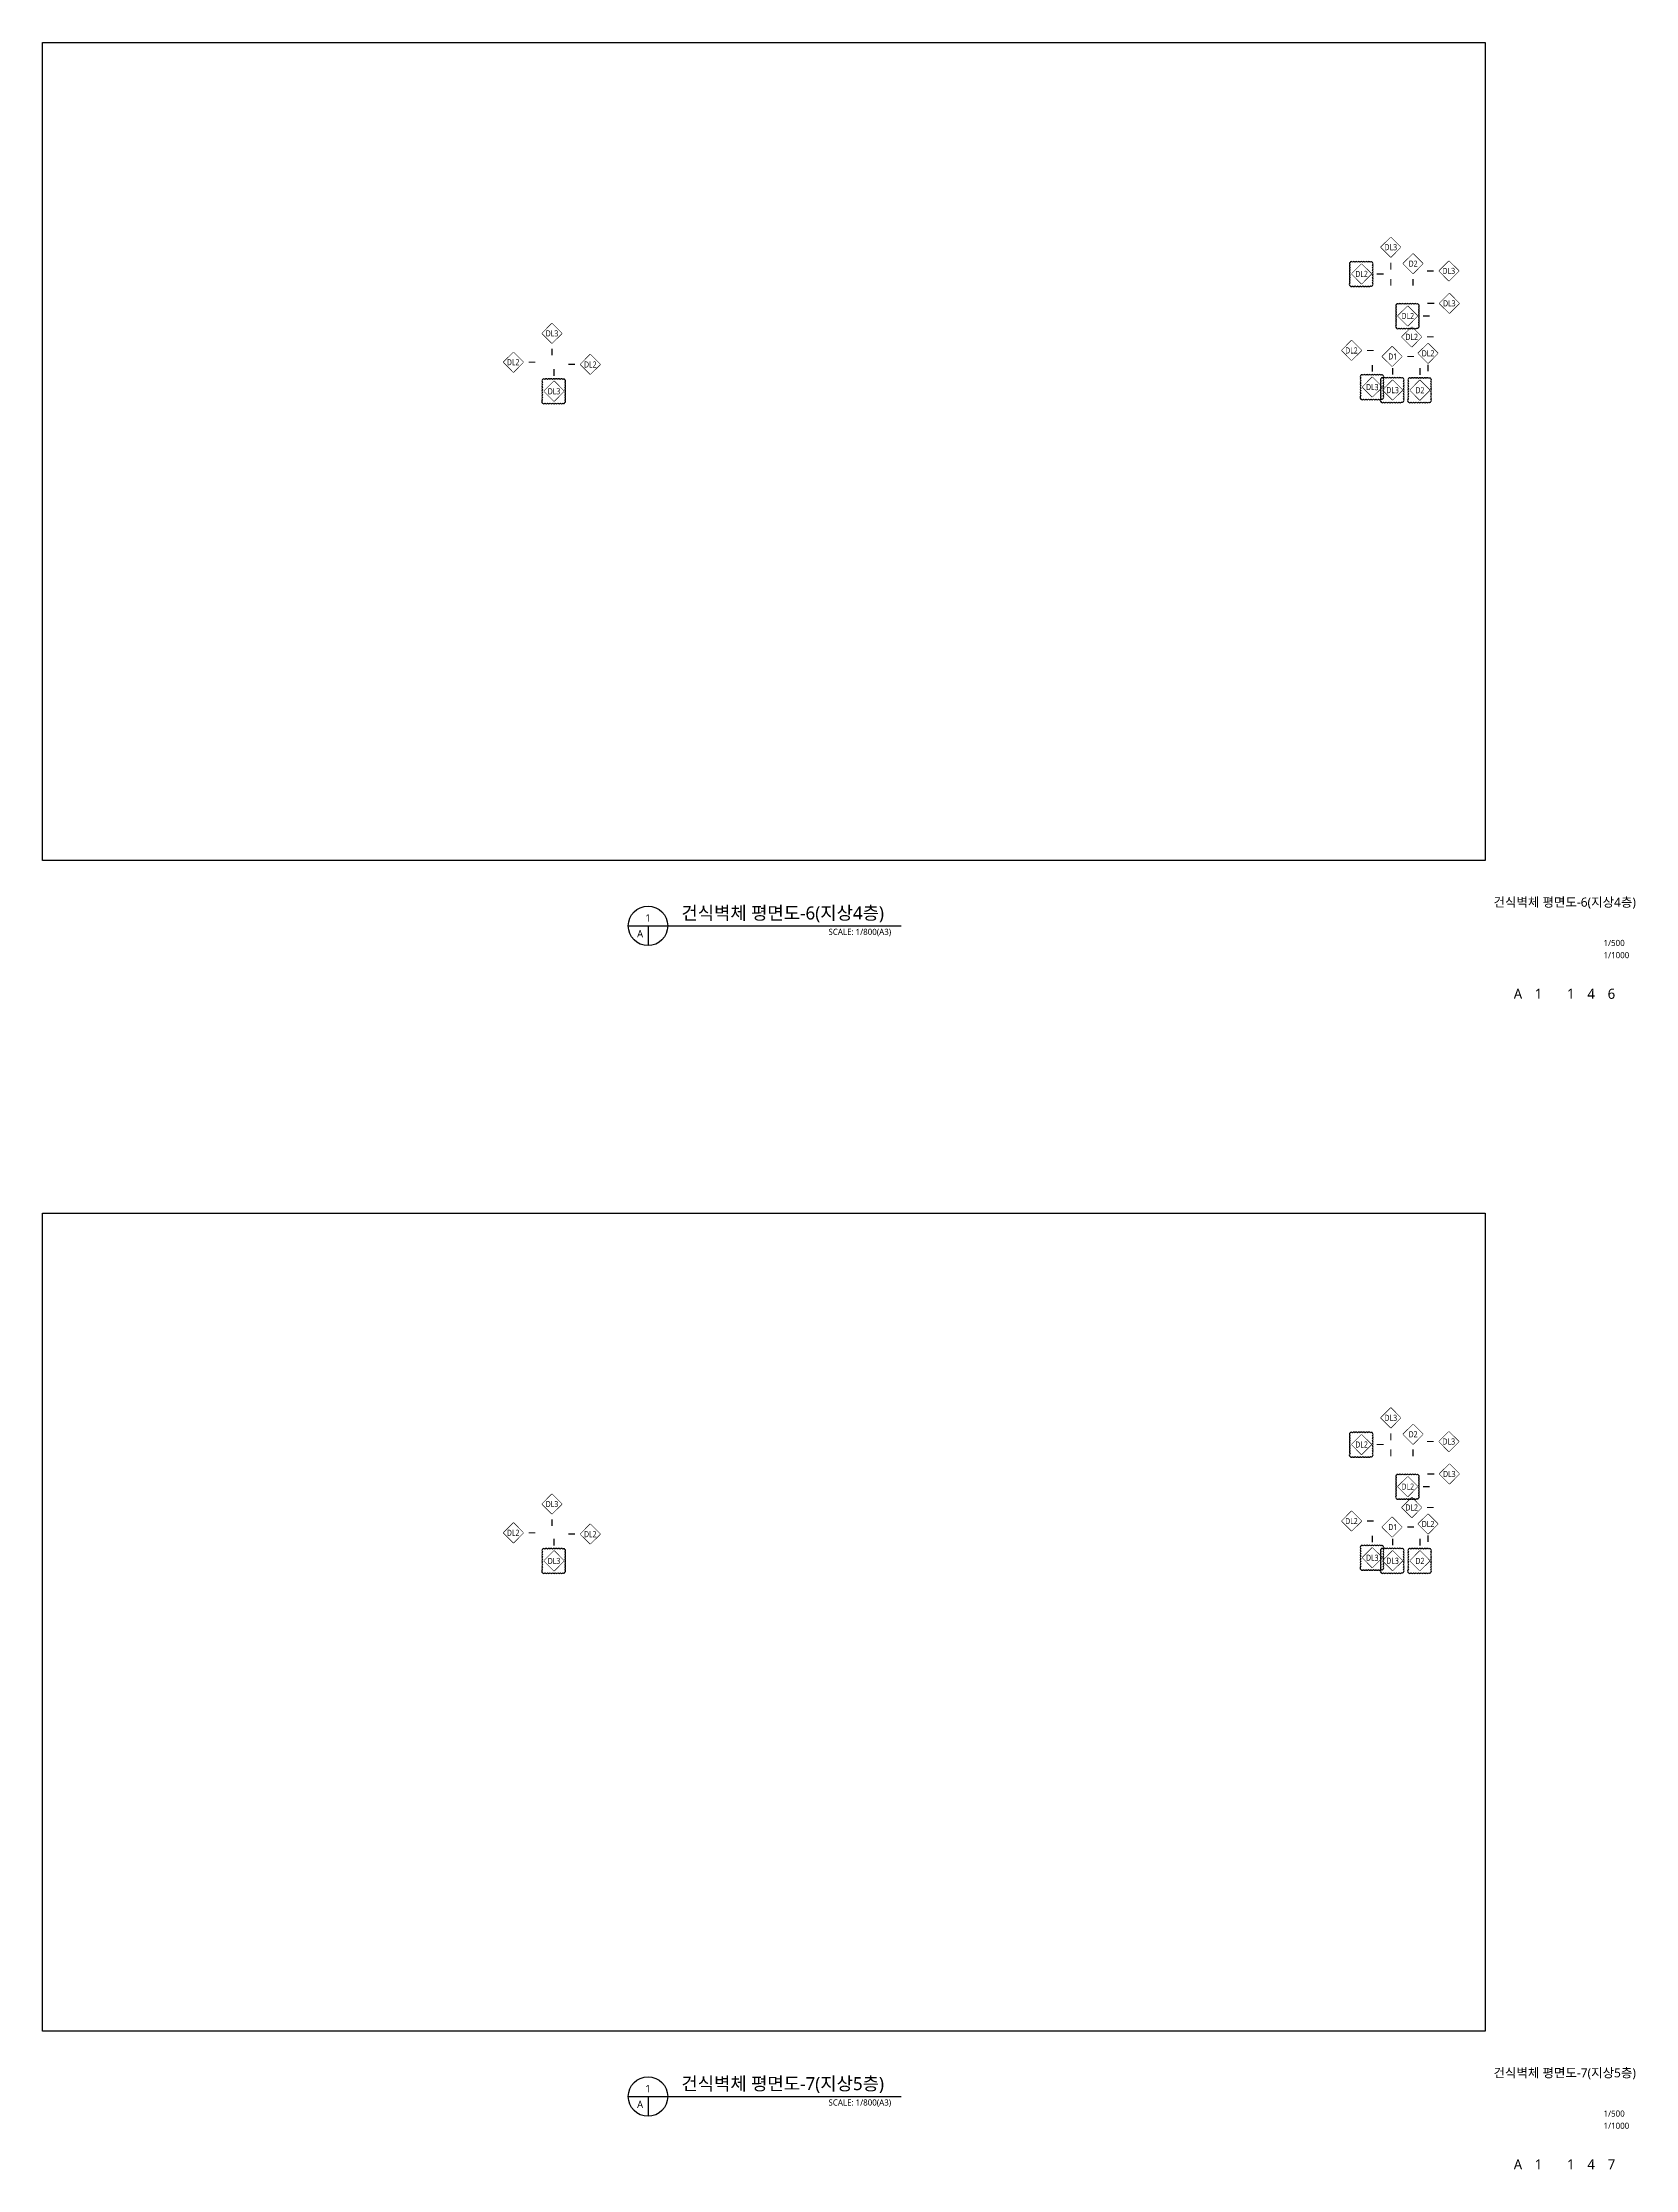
# Model space of a CAD drawing. Header units: millimetres. Extents: x 8000 to 321558, y 7472 to 1578084.
# Drawn here: x 8000 to 321558, y 7472 to 426084 of the extents above; entities that cross this region are included whole.
import ezdxf
from ezdxf.enums import TextEntityAlignment as Align

# ---------------------------------------------------------------- set-up
doc = ezdxf.new("R2010")
doc.units = ezdxf.units.MM
doc.header["$LTSCALE"] = 1000
doc.header["$MEASUREMENT"] = 0
doc.layers.get('Defpoints').update_dxf_attribs({"color": 161, "linetype": 'CONTINUOUS'})
doc.layers.add('A-WAL-TAG', color=7, linetype='CONTINUOUS', lineweight=0)
for name, color, linetype in [('SYM', 7, 'CONTINUOUS'), ('TEXT', 3, 'CONTINUOUS'), ('TEXT-TITLE', 6, 'CONTINUOUS'), ('TEXT-기입', 6, 'CONTINUOUS')]:
    doc.layers.add(name, color=color, linetype=linetype)
doc.layers.add('수정20221020', color=161, linetype='CONTINUOUS', plot=False)
doc.styles.add('kcc건식벽체부호', font='malgun_0.ttf')
doc.styles.add('나눔바른고딕', font='NanumBarunGothic.ttf')

# ---------------------------------------------------------------- blocks, each defined once
blk = doc.blocks.new('케이씨씨부호')
at = {"layer": 'A-WAL-TAG'}
blk.add_lwpolyline([(9958, 15966), (10605, 16612), (11251, 15966), (10605, 15319), (9958, 15966)], dxfattribs=at)
blk.add_wipeout([(10605, 16612), (9958, 15966), (10605, 15319), (11251, 15966)]).dxf.layer = 'A-WAL-TAG'
at = {"layer": 'A-WAL-TAG', "color": 2, "style": 'kcc건식벽체부호', "width": 0.7}
blk.add_attdef('벽체종류', text='', height=400, dxfattribs=at).set_placement((10605, 15966), align=Align.MIDDLE_CENTER)

msp = doc.modelspace()

# ---------------------------------------------------------------- linework, layer by layer
at = {"layer": 'A-WAL-TAG'}
for points in [[(273399, 381404, 0, 0, 0), (273399, 379574, 240, 240, 0), (273399, 378224, 240, 240, 0)], [(269580, 380545, 0, 0, 0), (270630, 380545, 240, 240, 0), (271980, 380545, 240, 240, 0)], [(277788, 380624, 0, 0, 0), (277788, 379574, 240, 240, 0), (277788, 378224, 240, 240, 0)], [(283005, 374754, 0, 0, 0), (281955, 374754, 240, 240, 0), (280605, 374754, 240, 240, 0)], [(108280, 366904, 0, 0, 0), (108280, 365854, 240, 240, 0), (108280, 364504, 240, 240, 0)], [(267630, 365479, 0, 0, 0), (268680, 365479, 240, 240, 0), (270030, 365479, 240, 240, 0)], [(102623, 363171, 0, 0, 0), (103673, 363171, 240, 240, 0), (105023, 363171, 240, 240, 0)], [(108680, 359409, 0, 0, 0), (108680, 360459, 240, 240, 0), (108680, 361809, 240, 240, 0)], [(113880, 362734, 0, 0, 0), (112830, 362734, 240, 240, 0), (111480, 362734, 240, 240, 0)], [(273743, 359633, 0, 0, 0), (273743, 360683, 240, 240, 0), (273743, 362033, 240, 240, 0)], [(280730, 362976, 0, 0, 0), (280730, 362703, 240, 240, 0), (280730, 361353, 240, 240, 0)], [(273399, 151004, 0, 0, 0), (273399, 149174, 240, 240, 0), (273399, 147824, 240, 240, 0)], [(269580, 150145, 0, 0, 0), (270630, 150145, 240, 240, 0), (271980, 150145, 240, 240, 0)], [(277788, 150224, 0, 0, 0), (277788, 149174, 240, 240, 0), (277788, 147824, 240, 240, 0)], [(283005, 144354, 0, 0, 0), (281955, 144354, 240, 240, 0), (280605, 144354, 240, 240, 0)], [(108280, 136504, 0, 0, 0), (108280, 135454, 240, 240, 0), (108280, 134104, 240, 240, 0)], [(267630, 135079, 0, 0, 0), (268680, 135079, 240, 240, 0), (270030, 135079, 240, 240, 0)], [(102623, 132771, 0, 0, 0), (103673, 132771, 240, 240, 0), (105023, 132771, 240, 240, 0)], [(108680, 129199, 0, 0, 0), (108680, 130249, 240, 240, 0), (108680, 131599, 240, 240, 0)], [(113880, 132524, 0, 0, 0), (112830, 132524, 240, 240, 0), (111480, 132524, 240, 240, 0)], [(273743, 129233, 0, 0, 0), (273743, 130283, 240, 240, 0), (273743, 131633, 240, 240, 0)], [(280730, 132576, 0, 0, 0), (280730, 132303, 240, 240, 0), (280730, 130953, 240, 240, 0)]]:
    msp.add_lwpolyline(points, format="xyseb", dxfattribs=at)
at = {"layer": 'Defpoints', "ltscale": 10000}
for points in [[(8000, 426084), (292000, 426084), (292000, 265116), (8000, 265116)], [(8000, 195684), (292000, 195684), (292000, 34716), (8000, 34716)]]:
    msp.add_lwpolyline(points, close=True, dxfattribs=at)
at = {"layer": 'SYM'}
for p, q in [((123303, 252224), (176984, 252224)), ((127182, 252224), (127182, 248346)), ((123303, 21824), (176984, 21824)), ((127182, 21824), (127182, 17946))]:
    msp.add_line(p, q, dxfattribs=at)
for centre in [(127182, 252224), (127182, 21824)]:
    msp.add_circle(centre, 3879, dxfattribs=at)

# ---------------------------------------------------------------- texts
at = {"layer": 'TEXT', "style": '나눔바른고딕'}
for s, p in [('건식벽체 평면도-6(지상4층)', (133759, 253487)), ('건식벽체 평면도-7(지상5층)', (133759, 23087))]:
    msp.add_text(s, height=2560, dxfattribs=at).set_placement(p)
for s, p in [('A', (125630, 250673)), ('1', (127182, 253776)), ('A', (125630, 20273)), ('1', (127182, 23376))]:
    msp.add_text(s, height=1440, dxfattribs=at).set_placement(p, align=Align.MIDDLE)
for p in [(175050, 251655), (175050, 21255)]:
    msp.add_text('SCALE: 1/800(A3)', height=1200, dxfattribs=at).set_placement(p, align=Align.TOP_RIGHT)
at = {"layer": 'TEXT-TITLE', "style": '나눔바른고딕'}
for s, p in [('건식벽체 평면도-6(지상4층)', (307631, 255996)), ('건식벽체 평면도-7(지상5층)', (307631, 25596))]:
    msp.add_text(s, height=1800, dxfattribs=at).set_placement(p, align=Align.CENTER)
at = {"layer": 'TEXT-기입', "style": '나눔바른고딕'}
for s, p in [('1/500', (315281, 247912)), ('1/1000', (315281, 245512)), ('1/500', (315281, 17512)), ('1/1000', (315281, 15112))]:
    msp.add_text(s, height=1200, dxfattribs=at).set_placement(p, align=Align.BOTTOM_LEFT)
for s, p in [('A', (298431, 238872)), ('1', (302481, 238872)), ('1', (308831, 238872)), ('4', (312831, 238872)), ('6', (316831, 238872)), ('A', (298431, 8472)), ('1', (302481, 8472)), ('1', (308831, 8472)), ('4', (312831, 8472)), ('7', (316831, 8472))]:
    msp.add_text(s, height=2000, dxfattribs=at).set_placement(p, align=Align.MIDDLE_CENTER)

# ---------------------------------------------------------------- next in the draw order: block references
at = {"layer": 'A-WAL-TAG', "xscale": 3, "yscale": 3, "zscale": 3}
for p, values in [((245974, 334667), {'벽체종류': 'D2'}), ((248916, 317019), {'벽체종류': 'DL2'}), ((245974, 104267), {'벽체종류': 'D2'}), ((248916, 86619), {'벽체종류': 'DL2'})]:
    msp.add_blockref('케이씨씨부호', p, dxfattribs=at).add_auto_attribs(values)
at = {"layer": 'A-WAL-TAG'}
ref = msp.add_blockref('케이씨씨부호', (316759, 326857), dxfattribs=dict(at, xscale=-3, yscale=3, zscale=3))
ref.add_attrib('벽체종류', 'DL3', dxfattribs={"color": 2, "height": 1200, "style": 'kcc건식벽체부호', "width": 0.7}).set_placement((284918, 374754), align=Align.MIDDLE_CENTER)
ref = msp.add_blockref('케이씨씨부호', (76466, 416740), dxfattribs=dict(at, xscale=-3, yscale=3, zscale=3, rotation=180))
ref.add_attrib('벽체종류', 'DL3', dxfattribs={"color": 2, "height": 1200, "style": 'kcc건식벽체부호', "width": 0.7}).set_placement((108280, 368844), align=Align.MIDDLE_CENTER)
ref = msp.add_blockref('케이씨씨부호', (132497, 315275), dxfattribs=dict(at, xscale=-3, yscale=3, zscale=3))
ref.add_attrib('벽체종류', 'DL2', dxfattribs={"color": 2, "height": 1200, "style": 'kcc건식벽체부호', "width": 0.7}).set_placement((100647, 363171), align=Align.MIDDLE_CENTER)
ref = msp.add_blockref('케이씨씨부호', (84006, 410630), dxfattribs=dict(at, xscale=-3, yscale=3, zscale=3, rotation=180))
ref.add_attrib('벽체종류', 'DL2', dxfattribs={"color": 2, "height": 1200, "style": 'kcc건식벽체부호', "width": 0.7}).set_placement((115820, 362714), align=Align.MIDDLE_CENTER)
ref = msp.add_blockref('케이씨씨부호', (297505, 317582), dxfattribs=dict(at, xscale=-3, yscale=3, zscale=3))
ref.add_attrib('벽체종류', 'DL2', dxfattribs={"color": 2, "height": 1200, "style": 'kcc건식벽체부호', "width": 0.7}).set_placement((265654, 365479), align=Align.MIDDLE_CENTER)
ref = msp.add_blockref('케이씨씨부호', (76866, 405366), dxfattribs=dict(at, xscale=-3, yscale=3, zscale=3, rotation=180))
ref.add_attrib('벽체종류', 'DL3', dxfattribs={"color": 2, "height": 1200, "style": 'kcc건식벽체부호', "width": 0.7}).set_placement((108680, 357449), align=Align.MIDDLE_CENTER)
ref = msp.add_blockref('케이씨씨부호', (241929, 405590), dxfattribs=dict(at, xscale=-3, yscale=3, zscale=3, rotation=180))
ref.add_attrib('벽체종류', 'DL3', dxfattribs={"color": 2, "height": 1200, "style": 'kcc건식벽체부호', "width": 0.7}).set_placement((273743, 357673), align=Align.MIDDLE_CENTER)
ref = msp.add_blockref('케이씨씨부호', (316759, 96457), dxfattribs=dict(at, xscale=-3, yscale=3, zscale=3))
ref.add_attrib('벽체종류', 'DL3', dxfattribs={"color": 2, "height": 1200, "style": 'kcc건식벽체부호', "width": 0.7}).set_placement((284918, 144354), align=Align.MIDDLE_CENTER)
ref = msp.add_blockref('케이씨씨부호', (76466, 186340), dxfattribs=dict(at, xscale=-3, yscale=3, zscale=3, rotation=180))
ref.add_attrib('벽체종류', 'DL3', dxfattribs={"color": 2, "height": 1200, "style": 'kcc건식벽체부호', "width": 0.7}).set_placement((108280, 138444), align=Align.MIDDLE_CENTER)
ref = msp.add_blockref('케이씨씨부호', (132497, 84875), dxfattribs=dict(at, xscale=-3, yscale=3, zscale=3))
ref.add_attrib('벽체종류', 'DL2', dxfattribs={"color": 2, "height": 1200, "style": 'kcc건식벽체부호', "width": 0.7}).set_placement((100647, 132771), align=Align.MIDDLE_CENTER)
ref = msp.add_blockref('케이씨씨부호', (84006, 180420), dxfattribs=dict(at, xscale=-3, yscale=3, zscale=3, rotation=180))
ref.add_attrib('벽체종류', 'DL2', dxfattribs={"color": 2, "height": 1200, "style": 'kcc건식벽체부호', "width": 0.7}).set_placement((115820, 132504), align=Align.MIDDLE_CENTER)
ref = msp.add_blockref('케이씨씨부호', (297505, 87182), dxfattribs=dict(at, xscale=-3, yscale=3, zscale=3))
ref.add_attrib('벽체종류', 'DL2', dxfattribs={"color": 2, "height": 1200, "style": 'kcc건식벽체부호', "width": 0.7}).set_placement((265654, 135079), align=Align.MIDDLE_CENTER)
ref = msp.add_blockref('케이씨씨부호', (76866, 175156), dxfattribs=dict(at, xscale=-3, yscale=3, zscale=3, rotation=180))
ref.add_attrib('벽체종류', 'DL3', dxfattribs={"color": 2, "height": 1200, "style": 'kcc건식벽체부호', "width": 0.7}).set_placement((108680, 127239), align=Align.MIDDLE_CENTER)
ref = msp.add_blockref('케이씨씨부호', (241929, 175190), dxfattribs=dict(at, xscale=-3, yscale=3, zscale=3, rotation=180))
ref.add_attrib('벽체종류', 'DL3', dxfattribs={"color": 2, "height": 1200, "style": 'kcc건식벽체부호', "width": 0.7}).set_placement((273743, 127273), align=Align.MIDDLE_CENTER)

# ---------------------------------------------------------------- next in the draw order: linework, layer by layer
for points in [[(282905, 381139, 0, 0, 0), (281855, 381139, 240, 240, 0), (280505, 381139, 240, 240, 0)], [(275590, 364297, 0, 0, 0), (276640, 364297, 240, 240, 0), (277990, 364297, 240, 240, 0)], [(279455, 368153, 0, 0, 0), (280505, 368153, 240, 240, 0), (281855, 368153, 240, 240, 0)], [(269752, 360228, 0, 0, 0), (269752, 361278, 240, 240, 0), (269752, 362628, 240, 240, 0)], [(279133, 359608, 0, 0, 0), (279133, 360658, 240, 240, 0), (279133, 362008, 240, 240, 0)], [(282905, 150739, 0, 0, 0), (281855, 150739, 240, 240, 0), (280505, 150739, 240, 240, 0)], [(275590, 133897, 0, 0, 0), (276640, 133897, 240, 240, 0), (277990, 133897, 240, 240, 0)], [(279455, 137753, 0, 0, 0), (280505, 137753, 240, 240, 0), (281855, 137753, 240, 240, 0)], [(269752, 129828, 0, 0, 0), (269752, 130878, 240, 240, 0), (269752, 132228, 240, 240, 0)], [(279133, 129208, 0, 0, 0), (279133, 130258, 240, 240, 0), (279133, 131608, 240, 240, 0)]]:
    msp.add_lwpolyline(points, format="xyseb", dxfattribs=at)
at = {"layer": '수정20221020'}
for points in [[(106429, 355105, 0.5205671), (106929, 355105, 0.5205671), (107429, 355105, 0.5205671), (107929, 355105, 0.5205671), (108429, 355105, 0.5205671), (108929, 355105, 0.5205671), (109429, 355105, 0.5205671), (109929, 355105, 0.5205671), (110429, 355105, 0.5205671), (110822, 355212, 0.5205671), (110822, 355712, 0.5205671), (110822, 356212, 0.5205671), (110822, 356712, 0.5205671), (110822, 357212, 0.5205671), (110822, 357712, 0.5205671), (110822, 358212, 0.5205671), (110822, 358712, 0.5205671), (110822, 359212, 0.5205671), (110822, 359712, 0.5205671), (110392, 359782, 0.5205671), (109892, 359782, 0.5205671), (109392, 359782, 0.5205671), (108892, 359782, 0.5205671), (108392, 359782, 0.5205671), (107892, 359782, 0.5205671), (107392, 359782, 0.5205671), (106892, 359782, 0.5205671), (106429, 359744, 0.5205671), (106429, 359244, 0.5205671), (106429, 358744, 0.5205671), (106429, 358244, 0.5205671), (106429, 357744, 0.5205671), (106429, 357244, 0.5205671), (106429, 356744, 0.5205671), (106429, 356244, 0.5205671), (106429, 355744, 0.5205671)], [(106429, 124895, 0.5205671), (106929, 124895, 0.5205671), (107429, 124895, 0.5205671), (107929, 124895, 0.5205671), (108429, 124895, 0.5205671), (108929, 124895, 0.5205671), (109429, 124895, 0.5205671), (109929, 124895, 0.5205671), (110429, 124895, 0.5205671), (110822, 125002, 0.5205671), (110822, 125502, 0.5205671), (110822, 126002, 0.5205671), (110822, 126502, 0.5205671), (110822, 127002, 0.5205671), (110822, 127502, 0.5205671), (110822, 128002, 0.5205671), (110822, 128502, 0.5205671), (110822, 129002, 0.5205671), (110822, 129502, 0.5205671), (110392, 129572, 0.5205671), (109892, 129572, 0.5205671), (109392, 129572, 0.5205671), (108892, 129572, 0.5205671), (108392, 129572, 0.5205671), (107892, 129572, 0.5205671), (107392, 129572, 0.5205671), (106892, 129572, 0.5205671), (106429, 129534, 0.5205671), (106429, 129034, 0.5205671), (106429, 128534, 0.5205671), (106429, 128034, 0.5205671), (106429, 127534, 0.5205671), (106429, 127034, 0.5205671), (106429, 126534, 0.5205671), (106429, 126034, 0.5205671), (106429, 125534, 0.5205671)]]:
    msp.add_lwpolyline(points, format="xyb", close=True, dxfattribs=at)

# ---------------------------------------------------------------- next in the draw order: block references
at = {"layer": 'A-WAL-TAG', "xscale": 3, "yscale": 3, "zscale": 3}
for p in [(241585, 337905), (241585, 107505)]:
    msp.add_blockref('케이씨씨부호', p, dxfattribs=at).add_auto_attribs({'벽체종류': 'DL3'})

# ---------------------------------------------------------------- next in the draw order: linework, layer by layer
at = {"layer": 'A-WAL-TAG'}
for points in [[(273399, 383862, 0, 0, 0), (273399, 382754, 240, 240, 0), (273399, 381404, 240, 240, 0)], [(273399, 153462, 0, 0, 0), (273399, 152354, 240, 240, 0), (273399, 151004, 240, 240, 0)]]:
    msp.add_lwpolyline(points, format="xyseb", dxfattribs=at)

# ---------------------------------------------------------------- next in the draw order: block references
at = {"layer": 'A-WAL-TAG', "xscale": 3, "yscale": 3, "zscale": 3}
for p in [(235827, 332648), (235827, 102248)]:
    msp.add_blockref('케이씨씨부호', p, dxfattribs=at).add_auto_attribs({'벽체종류': 'DL2'})
at = {"layer": 'A-WAL-TAG'}
ref = msp.add_blockref('케이씨씨부호', (316659, 333242), dxfattribs=dict(at, xscale=-3, yscale=3, zscale=3))
ref.add_attrib('벽체종류', 'DL3', dxfattribs={"color": 2, "height": 1200, "style": 'kcc건식벽체부호', "width": 0.7}).set_placement((284818, 381139), align=Align.MIDDLE_CENTER)
ref = msp.add_blockref('케이씨씨부호', (305464, 316401), dxfattribs=dict(at, xscale=-3, yscale=3, zscale=3))
ref.add_attrib('벽체종류', 'D1', dxfattribs={"color": 2, "height": 1200, "style": 'kcc건식벽체부호', "width": 0.7}).set_placement((273775, 364297), align=Align.MIDDLE_CENTER)
ref = msp.add_blockref('케이씨씨부호', (237938, 406185), dxfattribs=dict(at, xscale=-3, yscale=3, zscale=3, rotation=180))
ref.add_attrib('벽체종류', 'DL3', dxfattribs={"color": 2, "height": 1200, "style": 'kcc건식벽체부호', "width": 0.7}).set_placement((269752, 358269), align=Align.MIDDLE_CENTER)
ref = msp.add_blockref('케이씨씨부호', (247319, 405565), dxfattribs=dict(at, xscale=-3, yscale=3, zscale=3, rotation=180))
ref.add_attrib('벽체종류', 'D2', dxfattribs={"color": 2, "height": 1200, "style": 'kcc건식벽체부호', "width": 0.7}).set_placement((279133, 357642), align=Align.MIDDLE_CENTER)
ref = msp.add_blockref('케이씨씨부호', (316659, 102842), dxfattribs=dict(at, xscale=-3, yscale=3, zscale=3))
ref.add_attrib('벽체종류', 'DL3', dxfattribs={"color": 2, "height": 1200, "style": 'kcc건식벽체부호', "width": 0.7}).set_placement((284818, 150739), align=Align.MIDDLE_CENTER)
ref = msp.add_blockref('케이씨씨부호', (305464, 86001), dxfattribs=dict(at, xscale=-3, yscale=3, zscale=3))
ref.add_attrib('벽체종류', 'D1', dxfattribs={"color": 2, "height": 1200, "style": 'kcc건식벽체부호', "width": 0.7}).set_placement((273775, 133897), align=Align.MIDDLE_CENTER)
ref = msp.add_blockref('케이씨씨부호', (237938, 175785), dxfattribs=dict(at, xscale=-3, yscale=3, zscale=3, rotation=180))
ref.add_attrib('벽체종류', 'DL3', dxfattribs={"color": 2, "height": 1200, "style": 'kcc건식벽체부호', "width": 0.7}).set_placement((269752, 127869), align=Align.MIDDLE_CENTER)
ref = msp.add_blockref('케이씨씨부호', (247319, 175165), dxfattribs=dict(at, xscale=-3, yscale=3, zscale=3, rotation=180))
ref.add_attrib('벽체종류', 'D2', dxfattribs={"color": 2, "height": 1200, "style": 'kcc건식벽체부호', "width": 0.7}).set_placement((279133, 127242), align=Align.MIDDLE_CENTER)

# ---------------------------------------------------------------- next in the draw order: linework, layer by layer
at = {"layer": '수정20221020'}
for points in [[(265390, 378180, 0.5205671), (265890, 378180, 0.5205671), (266390, 378180, 0.5205671), (266890, 378180, 0.5205671), (267390, 378180, 0.5205671), (267890, 378180, 0.5205671), (268390, 378180, 0.5205671), (268890, 378180, 0.5205671), (269390, 378180, 0.5205671), (269782, 378287, 0.5205671), (269782, 378787, 0.5205671), (269782, 379287, 0.5205671), (269782, 379787, 0.5205671), (269782, 380287, 0.5205671), (269782, 380787, 0.5205671), (269782, 381287, 0.5205671), (269782, 381787, 0.5205671), (269782, 382287, 0.5205671), (269782, 382787, 0.5205671), (269352, 382857, 0.5205671), (268852, 382857, 0.5205671), (268352, 382857, 0.5205671), (267852, 382857, 0.5205671), (267352, 382857, 0.5205671), (266852, 382857, 0.5205671), (266352, 382857, 0.5205671), (265852, 382857, 0.5205671), (265390, 382820, 0.5205671), (265390, 382320, 0.5205671), (265390, 381820, 0.5205671), (265390, 381320, 0.5205671), (265390, 380820, 0.5205671), (265390, 380320, 0.5205671), (265390, 379820, 0.5205671), (265390, 379320, 0.5205671), (265390, 378820, 0.5205671)], [(267501, 355925, 0.5205671), (268001, 355925, 0.5205671), (268501, 355925, 0.5205671), (269001, 355925, 0.5205671), (269501, 355925, 0.5205671), (270001, 355925, 0.5205671), (270501, 355925, 0.5205671), (271001, 355925, 0.5205671), (271501, 355925, 0.5205671), (271893, 356032, 0.5205671), (271893, 356532, 0.5205671), (271893, 357032, 0.5205671), (271893, 357532, 0.5205671), (271893, 358032, 0.5205671), (271893, 358532, 0.5205671), (271893, 359032, 0.5205671), (271893, 359532, 0.5205671), (271893, 360032, 0.5205671), (271893, 360532, 0.5205671), (271463, 360602, 0.5205671), (270963, 360602, 0.5205671), (270463, 360602, 0.5205671), (269963, 360602, 0.5205671), (269463, 360602, 0.5205671), (268963, 360602, 0.5205671), (268463, 360602, 0.5205671), (267963, 360602, 0.5205671), (267501, 360564, 0.5205671), (267501, 360064, 0.5205671), (267501, 359564, 0.5205671), (267501, 359064, 0.5205671), (267501, 358564, 0.5205671), (267501, 358064, 0.5205671), (267501, 357564, 0.5205671), (267501, 357064, 0.5205671), (267501, 356564, 0.5205671)], [(271492, 355329, 0.5205671), (271992, 355329, 0.5205671), (272492, 355329, 0.5205671), (272992, 355329, 0.5205671), (273492, 355329, 0.5205671), (273992, 355329, 0.5205671), (274492, 355329, 0.5205671), (274992, 355329, 0.5205671), (275492, 355329, 0.5205671), (275884, 355436, 0.5205671), (275884, 355936, 0.5205671), (275884, 356436, 0.5205671), (275884, 356936, 0.5205671), (275884, 357436, 0.5205671), (275884, 357936, 0.5205671), (275884, 358436, 0.5205671), (275884, 358936, 0.5205671), (275884, 359436, 0.5205671), (275884, 359936, 0.5205671), (275454, 360006, 0.5205671), (274954, 360006, 0.5205671), (274454, 360006, 0.5205671), (273954, 360006, 0.5205671), (273454, 360006, 0.5205671), (272954, 360006, 0.5205671), (272454, 360006, 0.5205671), (271954, 360006, 0.5205671), (271492, 359968, 0.5205671), (271492, 359468, 0.5205671), (271492, 358968, 0.5205671), (271492, 358468, 0.5205671), (271492, 357968, 0.5205671), (271492, 357468, 0.5205671), (271492, 356968, 0.5205671), (271492, 356468, 0.5205671), (271492, 355968, 0.5205671)], [(276882, 355304, 0.5205671), (277382, 355304, 0.5205671), (277882, 355304, 0.5205671), (278382, 355304, 0.5205671), (278882, 355304, 0.5205671), (279382, 355304, 0.5205671), (279882, 355304, 0.5205671), (280382, 355304, 0.5205671), (280882, 355304, 0.5205671), (281274, 355411, 0.5205671), (281274, 355911, 0.5205671), (281274, 356411, 0.5205671), (281274, 356911, 0.5205671), (281274, 357411, 0.5205671), (281274, 357911, 0.5205671), (281274, 358411, 0.5205671), (281274, 358911, 0.5205671), (281274, 359411, 0.5205671), (281274, 359911, 0.5205671), (280844, 359981, 0.5205671), (280344, 359981, 0.5205671), (279844, 359981, 0.5205671), (279344, 359981, 0.5205671), (278844, 359981, 0.5205671), (278344, 359981, 0.5205671), (277844, 359981, 0.5205671), (277344, 359981, 0.5205671), (276882, 359943, 0.5205671), (276882, 359443, 0.5205671), (276882, 358943, 0.5205671), (276882, 358443, 0.5205671), (276882, 357943, 0.5205671), (276882, 357443, 0.5205671), (276882, 356943, 0.5205671), (276882, 356443, 0.5205671), (276882, 355943, 0.5205671)], [(265390, 147780, 0.5205671), (265890, 147780, 0.5205671), (266390, 147780, 0.5205671), (266890, 147780, 0.5205671), (267390, 147780, 0.5205671), (267890, 147780, 0.5205671), (268390, 147780, 0.5205671), (268890, 147780, 0.5205671), (269390, 147780, 0.5205671), (269782, 147887, 0.5205671), (269782, 148387, 0.5205671), (269782, 148887, 0.5205671), (269782, 149387, 0.5205671), (269782, 149887, 0.5205671), (269782, 150387, 0.5205671), (269782, 150887, 0.5205671), (269782, 151387, 0.5205671), (269782, 151887, 0.5205671), (269782, 152387, 0.5205671), (269352, 152457, 0.5205671), (268852, 152457, 0.5205671), (268352, 152457, 0.5205671), (267852, 152457, 0.5205671), (267352, 152457, 0.5205671), (266852, 152457, 0.5205671), (266352, 152457, 0.5205671), (265852, 152457, 0.5205671), (265390, 152420, 0.5205671), (265390, 151920, 0.5205671), (265390, 151420, 0.5205671), (265390, 150920, 0.5205671), (265390, 150420, 0.5205671), (265390, 149920, 0.5205671), (265390, 149420, 0.5205671), (265390, 148920, 0.5205671), (265390, 148420, 0.5205671)], [(267501, 125525, 0.5205671), (268001, 125525, 0.5205671), (268501, 125525, 0.5205671), (269001, 125525, 0.5205671), (269501, 125525, 0.5205671), (270001, 125525, 0.5205671), (270501, 125525, 0.5205671), (271001, 125525, 0.5205671), (271501, 125525, 0.5205671), (271893, 125632, 0.5205671), (271893, 126132, 0.5205671), (271893, 126632, 0.5205671), (271893, 127132, 0.5205671), (271893, 127632, 0.5205671), (271893, 128132, 0.5205671), (271893, 128632, 0.5205671), (271893, 129132, 0.5205671), (271893, 129632, 0.5205671), (271893, 130132, 0.5205671), (271463, 130202, 0.5205671), (270963, 130202, 0.5205671), (270463, 130202, 0.5205671), (269963, 130202, 0.5205671), (269463, 130202, 0.5205671), (268963, 130202, 0.5205671), (268463, 130202, 0.5205671), (267963, 130202, 0.5205671), (267501, 130164, 0.5205671), (267501, 129664, 0.5205671), (267501, 129164, 0.5205671), (267501, 128664, 0.5205671), (267501, 128164, 0.5205671), (267501, 127664, 0.5205671), (267501, 127164, 0.5205671), (267501, 126664, 0.5205671), (267501, 126164, 0.5205671)], [(271492, 124929, 0.5205671), (271992, 124929, 0.5205671), (272492, 124929, 0.5205671), (272992, 124929, 0.5205671), (273492, 124929, 0.5205671), (273992, 124929, 0.5205671), (274492, 124929, 0.5205671), (274992, 124929, 0.5205671), (275492, 124929, 0.5205671), (275884, 125036, 0.5205671), (275884, 125536, 0.5205671), (275884, 126036, 0.5205671), (275884, 126536, 0.5205671), (275884, 127036, 0.5205671), (275884, 127536, 0.5205671), (275884, 128036, 0.5205671), (275884, 128536, 0.5205671), (275884, 129036, 0.5205671), (275884, 129536, 0.5205671), (275454, 129606, 0.5205671), (274954, 129606, 0.5205671), (274454, 129606, 0.5205671), (273954, 129606, 0.5205671), (273454, 129606, 0.5205671), (272954, 129606, 0.5205671), (272454, 129606, 0.5205671), (271954, 129606, 0.5205671), (271492, 129568, 0.5205671), (271492, 129068, 0.5205671), (271492, 128568, 0.5205671), (271492, 128068, 0.5205671), (271492, 127568, 0.5205671), (271492, 127068, 0.5205671), (271492, 126568, 0.5205671), (271492, 126068, 0.5205671), (271492, 125568, 0.5205671)], [(276882, 124904, 0.5205671), (277382, 124904, 0.5205671), (277882, 124904, 0.5205671), (278382, 124904, 0.5205671), (278882, 124904, 0.5205671), (279382, 124904, 0.5205671), (279882, 124904, 0.5205671), (280382, 124904, 0.5205671), (280882, 124904, 0.5205671), (281274, 125011, 0.5205671), (281274, 125511, 0.5205671), (281274, 126011, 0.5205671), (281274, 126511, 0.5205671), (281274, 127011, 0.5205671), (281274, 127511, 0.5205671), (281274, 128011, 0.5205671), (281274, 128511, 0.5205671), (281274, 129011, 0.5205671), (281274, 129511, 0.5205671), (280844, 129581, 0.5205671), (280344, 129581, 0.5205671), (279844, 129581, 0.5205671), (279344, 129581, 0.5205671), (278844, 129581, 0.5205671), (278344, 129581, 0.5205671), (277844, 129581, 0.5205671), (277344, 129581, 0.5205671), (276882, 129543, 0.5205671), (276882, 129043, 0.5205671), (276882, 128543, 0.5205671), (276882, 128043, 0.5205671), (276882, 127543, 0.5205671), (276882, 127043, 0.5205671), (276882, 126543, 0.5205671), (276882, 126043, 0.5205671), (276882, 125543, 0.5205671)]]:
    msp.add_lwpolyline(points, format="xyb", close=True, dxfattribs=at)

# ---------------------------------------------------------------- next in the draw order: block references
at = {"layer": 'A-WAL-TAG', "xscale": 3, "yscale": 3, "zscale": 3}
for p in [(245701, 320257), (245701, 89857)]:
    msp.add_blockref('케이씨씨부호', p, dxfattribs=at).add_auto_attribs({'벽체종류': 'DL2'})

# ---------------------------------------------------------------- next in the draw order: linework, layer by layer
at = {"layer": 'A-WAL-TAG'}
for points in [[(278680, 372263, 0, 0, 0), (279730, 372263, 240, 240, 0), (281080, 372263, 240, 240, 0)], [(278680, 141863, 0, 0, 0), (279730, 141863, 240, 240, 0), (281080, 141863, 240, 240, 0)]]:
    msp.add_lwpolyline(points, format="xyseb", dxfattribs=at)

# ---------------------------------------------------------------- next in the draw order: block references
at = {"layer": 'A-WAL-TAG', "xscale": 3, "yscale": 3, "zscale": 3}
for p in [(244926, 324367), (244926, 93967)]:
    msp.add_blockref('케이씨씨부호', p, dxfattribs=at).add_auto_attribs({'벽체종류': 'DL2'})

# ---------------------------------------------------------------- next in the draw order: linework, layer by layer
at = {"layer": '수정20221020'}
for points in [[(274489, 369899, 0.5205671), (274989, 369899, 0.5205671), (275489, 369899, 0.5205671), (275989, 369899, 0.5205671), (276489, 369899, 0.5205671), (276989, 369899, 0.5205671), (277489, 369899, 0.5205671), (277989, 369899, 0.5205671), (278489, 369899, 0.5205671), (278882, 370006, 0.5205671), (278882, 370506, 0.5205671), (278882, 371006, 0.5205671), (278882, 371506, 0.5205671), (278882, 372006, 0.5205671), (278882, 372506, 0.5205671), (278882, 373006, 0.5205671), (278882, 373506, 0.5205671), (278882, 374006, 0.5205671), (278882, 374506, 0.5205671), (278452, 374576, 0.5205671), (277952, 374576, 0.5205671), (277452, 374576, 0.5205671), (276952, 374576, 0.5205671), (276452, 374576, 0.5205671), (275952, 374576, 0.5205671), (275452, 374576, 0.5205671), (274952, 374576, 0.5205671), (274489, 374539, 0.5205671), (274489, 374039, 0.5205671), (274489, 373539, 0.5205671), (274489, 373039, 0.5205671), (274489, 372539, 0.5205671), (274489, 372039, 0.5205671), (274489, 371539, 0.5205671), (274489, 371039, 0.5205671), (274489, 370539, 0.5205671)], [(274489, 139499, 0.5205671), (274989, 139499, 0.5205671), (275489, 139499, 0.5205671), (275989, 139499, 0.5205671), (276489, 139499, 0.5205671), (276989, 139499, 0.5205671), (277489, 139499, 0.5205671), (277989, 139499, 0.5205671), (278489, 139499, 0.5205671), (278882, 139606, 0.5205671), (278882, 140106, 0.5205671), (278882, 140606, 0.5205671), (278882, 141106, 0.5205671), (278882, 141606, 0.5205671), (278882, 142106, 0.5205671), (278882, 142606, 0.5205671), (278882, 143106, 0.5205671), (278882, 143606, 0.5205671), (278882, 144106, 0.5205671), (278452, 144176, 0.5205671), (277952, 144176, 0.5205671), (277452, 144176, 0.5205671), (276952, 144176, 0.5205671), (276452, 144176, 0.5205671), (275952, 144176, 0.5205671), (275452, 144176, 0.5205671), (274952, 144176, 0.5205671), (274489, 144139, 0.5205671), (274489, 143639, 0.5205671), (274489, 143139, 0.5205671), (274489, 142639, 0.5205671), (274489, 142139, 0.5205671), (274489, 141639, 0.5205671), (274489, 141139, 0.5205671), (274489, 140639, 0.5205671), (274489, 140139, 0.5205671)]]:
    msp.add_lwpolyline(points, format="xyb", close=True, dxfattribs=at)

doc.saveas('drawing.dxf')
